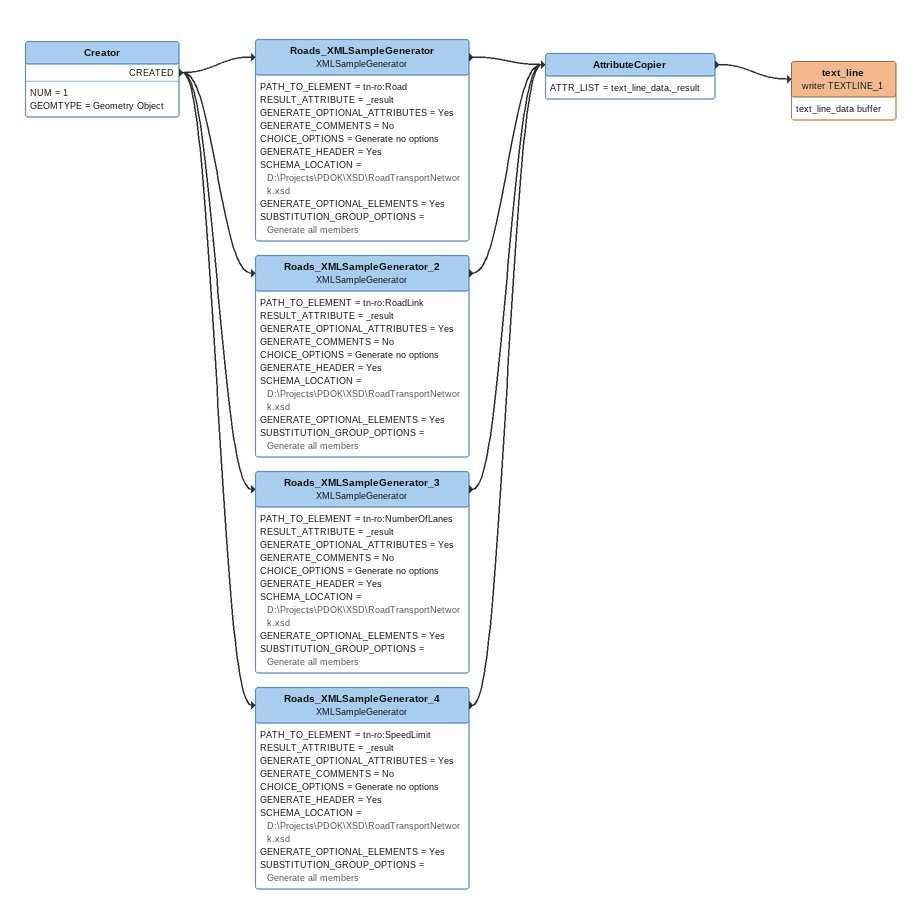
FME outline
Creator
    NUM = 1
    GEOMTYPE = Geometry Object
    CREATED -> Roads_XMLSampleGenerator
    CREATED -> Roads_XMLSampleGenerator_2
    CREATED -> Roads_XMLSampleGenerator_3
    CREATED -> Roads_XMLSampleGenerator_4
Roads_XMLSampleGenerator: XMLSampleGenerator
    PATH_TO_ELEMENT = tn-ro:Road
    RESULT_ATTRIBUTE = _result
    GENERATE_OPTIONAL_ATTRIBUTES = Yes
    GENERATE_COMMENTS = No
    CHOICE_OPTIONS = Generate no options
    GENERATE_HEADER = Yes
    SCHEMA_LOCATION = D:\Projects\PDOK\XSD\RoadTransportNetwork.xsd
    GENERATE_OPTIONAL_ELEMENTS = Yes
    SUBSTITUTION_GROUP_OPTIONS = Generate all members
    -> AttributeCopier
Roads_XMLSampleGenerator_2: XMLSampleGenerator
    PATH_TO_ELEMENT = tn-ro:RoadLink
    RESULT_ATTRIBUTE = _result
    GENERATE_OPTIONAL_ATTRIBUTES = Yes
    GENERATE_COMMENTS = No
    CHOICE_OPTIONS = Generate no options
    GENERATE_HEADER = Yes
    SCHEMA_LOCATION = D:\Projects\PDOK\XSD\RoadTransportNetwork.xsd
    GENERATE_OPTIONAL_ELEMENTS = Yes
    SUBSTITUTION_GROUP_OPTIONS = Generate all members
    -> AttributeCopier
Roads_XMLSampleGenerator_3: XMLSampleGenerator
    PATH_TO_ELEMENT = tn-ro:NumberOfLanes
    RESULT_ATTRIBUTE = _result
    GENERATE_OPTIONAL_ATTRIBUTES = Yes
    GENERATE_COMMENTS = No
    CHOICE_OPTIONS = Generate no options
    GENERATE_HEADER = Yes
    SCHEMA_LOCATION = D:\Projects\PDOK\XSD\RoadTransportNetwork.xsd
    GENERATE_OPTIONAL_ELEMENTS = Yes
    SUBSTITUTION_GROUP_OPTIONS = Generate all members
    -> AttributeCopier
Roads_XMLSampleGenerator_4: XMLSampleGenerator
    PATH_TO_ELEMENT = tn-ro:SpeedLimit
    RESULT_ATTRIBUTE = _result
    GENERATE_OPTIONAL_ATTRIBUTES = Yes
    GENERATE_COMMENTS = No
    CHOICE_OPTIONS = Generate no options
    GENERATE_HEADER = Yes
    SCHEMA_LOCATION = D:\Projects\PDOK\XSD\RoadTransportNetwork.xsd
    GENERATE_OPTIONAL_ELEMENTS = Yes
    SUBSTITUTION_GROUP_OPTIONS = Generate all members
    -> AttributeCopier
AttributeCopier
    ATTR_LIST = text_line_data,_result
    -> text_line (writer TEXTLINE_1)
text_line (writer TEXTLINE_1)
    attributes: text_line_data buffer
